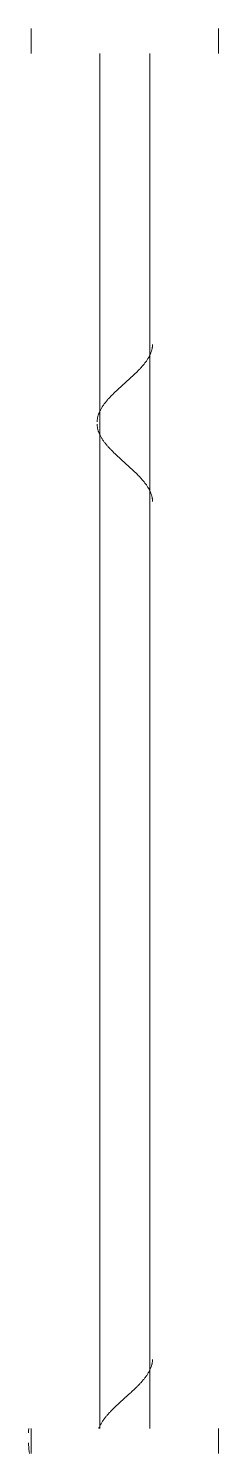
# Model space of a CAD drawing. Header units: inches. Extents: x 920 to 3228, y -557 to 2680.
# Drawn here: x 2762.38 to 2765.37, y 2395.17 to 2417.67 of the extents above; entities that cross this region are included whole.
import ezdxf

# ---------------------------------------------------------------- set-up
doc = ezdxf.new("R2010")
doc.units = ezdxf.units.IN
doc.header["$MEASUREMENT"] = 0
doc.layers.add('Q-CASE', color=31, linetype='Continuous', lineweight=13)

# ---------------------------------------------------------------- blocks, each defined once
blk = doc.blocks.new('FP_56-Level XX  CONSTRUCTION')
at = {"layer": 'Q-CASE', "lineweight": 9}
for p, q in [((25.245, -13.261), (24.852, -13.261)), ((24.852, -16.214), (25.245, -16.214))]:
    blk.add_line(p, q, dxfattribs=at)
blk = doc.blocks.new('FP_57-Level XX  CONSTRUCTION')
at = {"layer": 'Q-CASE', "lineweight": 9}
for p, q in [((3.139, -14.325), (3.149, -14.329)), ((24.852, -14.344), (3.139, -14.344)), ((3.149, -14.329), (3.158, -14.333)), ((3.158, -14.333), (3.168, -14.337)), ((3.168, -14.337), (3.178, -14.342)), ((3.178, -14.342), (3.187, -14.347)), ((3.187, -14.347), (3.197, -14.352)), ((3.197, -14.352), (3.207, -14.357)), ((3.207, -14.357), (3.216, -14.362)), ((3.216, -14.362), (3.226, -14.368)), ((3.226, -14.368), (3.236, -14.374)), ((3.236, -14.374), (3.245, -14.38)), ((3.245, -14.38), (3.255, -14.386)), ((3.255, -14.386), (3.265, -14.393)), ((3.265, -14.393), (3.274, -14.399)), ((3.274, -14.399), (3.284, -14.406)), ((18.725, -14.406), (18.735, -14.399)), ((18.735, -14.399), (18.744, -14.392)), ((18.744, -14.392), (18.754, -14.386)), ((18.754, -14.386), (18.764, -14.379)), ((18.764, -14.379), (18.773, -14.373)), ((18.773, -14.373), (18.783, -14.367)), ((18.783, -14.367), (18.793, -14.362)), ((18.793, -14.362), (18.802, -14.356)), ((18.802, -14.356), (18.812, -14.351)), ((18.812, -14.351), (18.822, -14.346)), ((18.822, -14.346), (18.831, -14.342)), ((18.831, -14.342), (18.841, -14.337)), ((18.841, -14.337), (18.851, -14.333)), ((18.851, -14.333), (18.86, -14.329)), ((18.86, -14.329), (18.87, -14.325)), ((18.87, -14.325), (18.88, -14.322)), ((18.88, -14.322), (18.889, -14.318)), ((18.889, -14.318), (18.899, -14.315)), ((18.899, -14.315), (18.909, -14.313)), ((18.909, -14.313), (18.918, -14.31)), ((18.918, -14.31), (18.928, -14.308)), ((18.928, -14.308), (18.938, -14.306)), ((18.938, -14.306), (18.947, -14.304)), ((18.947, -14.304), (18.957, -14.303)), ((18.957, -14.303), (18.967, -14.302)), ((18.967, -14.302), (18.976, -14.301)), ((18.976, -14.301), (18.986, -14.3)), ((18.986, -14.3), (18.995, -14.3)), ((19.037, -14.3), (19.047, -14.3)), ((19.047, -14.3), (19.057, -14.301)), ((19.057, -14.301), (19.066, -14.302)), ((19.066, -14.302), (19.076, -14.303)), ((19.076, -14.303), (19.086, -14.304)), ((19.086, -14.304), (19.095, -14.306)), ((19.095, -14.306), (19.105, -14.308)), ((19.105, -14.308), (19.115, -14.31)), ((19.115, -14.31), (19.124, -14.313)), ((19.124, -14.313), (19.134, -14.315)), ((19.134, -14.315), (19.144, -14.318)), ((19.144, -14.318), (19.153, -14.322)), ((19.153, -14.322), (19.163, -14.325)), ((19.163, -14.325), (19.173, -14.329)), ((19.173, -14.329), (19.182, -14.333)), ((19.182, -14.333), (19.192, -14.337)), ((19.192, -14.337), (19.202, -14.342)), ((19.202, -14.342), (19.211, -14.346)), ((19.211, -14.346), (19.221, -14.351)), ((19.221, -14.351), (19.231, -14.356)), ((19.231, -14.356), (19.24, -14.362)), ((19.24, -14.362), (19.25, -14.367)), ((19.25, -14.367), (19.26, -14.373)), ((19.26, -14.373), (19.269, -14.379)), ((19.269, -14.379), (19.279, -14.386)), ((19.279, -14.386), (19.289, -14.392)), ((19.289, -14.392), (19.298, -14.399)), ((19.298, -14.399), (19.308, -14.406)), ((3.284, -14.406), (3.294, -14.413)), ((3.294, -14.413), (3.303, -14.421)), ((3.303, -14.421), (3.313, -14.428)), ((3.313, -14.428), (3.323, -14.436)), ((3.323, -14.436), (3.332, -14.444)), ((3.332, -14.444), (3.342, -14.452)), ((3.342, -14.452), (3.352, -14.46)), ((3.352, -14.46), (3.361, -14.468)), ((3.361, -14.468), (3.371, -14.477)), ((3.371, -14.477), (3.38, -14.486)), ((3.38, -14.486), (3.39, -14.495)), ((3.39, -14.495), (3.4, -14.504)), ((3.4, -14.504), (3.409, -14.513)), ((3.409, -14.513), (3.419, -14.522)), ((3.419, -14.522), (3.429, -14.531)), ((3.429, -14.531), (3.438, -14.541)), ((3.438, -14.541), (3.448, -14.551)), ((3.448, -14.551), (3.458, -14.56)), ((3.458, -14.56), (3.467, -14.57)), ((3.467, -14.57), (3.477, -14.58)), ((3.477, -14.58), (3.487, -14.59)), ((3.487, -14.59), (3.496, -14.6)), ((3.496, -14.6), (3.506, -14.611)), ((3.506, -14.611), (3.516, -14.621)), ((3.516, -14.621), (3.525, -14.631)), ((18.483, -14.631), (18.493, -14.62)), ((18.493, -14.62), (18.503, -14.61)), ((18.503, -14.61), (18.512, -14.6)), ((18.512, -14.6), (18.522, -14.59)), ((18.522, -14.59), (18.532, -14.58)), ((18.532, -14.58), (18.541, -14.57)), ((18.541, -14.57), (18.551, -14.56)), ((18.551, -14.56), (18.561, -14.55)), ((18.561, -14.55), (18.57, -14.54)), ((18.57, -14.54), (18.58, -14.531)), ((18.58, -14.531), (18.59, -14.521)), ((18.59, -14.521), (18.599, -14.512)), ((18.599, -14.512), (18.609, -14.503)), ((18.609, -14.503), (18.619, -14.494)), ((18.619, -14.494), (18.628, -14.485)), ((18.628, -14.485), (18.638, -14.476)), ((18.638, -14.476), (18.648, -14.468)), ((18.648, -14.468), (18.657, -14.46)), ((18.657, -14.46), (18.667, -14.451)), ((18.667, -14.451), (18.677, -14.443)), ((18.677, -14.443), (18.686, -14.435)), ((18.686, -14.435), (18.696, -14.428)), ((18.696, -14.428), (18.706, -14.42)), ((18.706, -14.42), (18.715, -14.413)), ((18.715, -14.413), (18.725, -14.406)), ((19.308, -14.406), (19.318, -14.413)), ((19.318, -14.413), (19.327, -14.42)), ((19.327, -14.42), (19.337, -14.428)), ((19.337, -14.428), (19.347, -14.435)), ((19.347, -14.435), (19.356, -14.443)), ((19.356, -14.443), (19.366, -14.451)), ((19.366, -14.451), (19.376, -14.46)), ((19.376, -14.46), (19.385, -14.468)), ((19.385, -14.468), (19.395, -14.476)), ((19.395, -14.476), (19.405, -14.485)), ((19.405, -14.485), (19.414, -14.494)), ((19.414, -14.494), (19.424, -14.503)), ((19.424, -14.503), (19.433, -14.512)), ((19.433, -14.512), (19.443, -14.521)), ((19.443, -14.521), (19.453, -14.531)), ((19.453, -14.531), (19.462, -14.54)), ((19.462, -14.54), (19.472, -14.55)), ((19.472, -14.55), (19.482, -14.56)), ((19.482, -14.56), (19.491, -14.57)), ((19.491, -14.57), (19.501, -14.58)), ((19.501, -14.58), (19.511, -14.59)), ((19.511, -14.59), (19.52, -14.6)), ((19.52, -14.6), (19.53, -14.61)), ((19.53, -14.61), (19.54, -14.62)), ((19.54, -14.62), (19.549, -14.631)), ((3.525, -14.631), (3.535, -14.642)), ((3.535, -14.642), (3.545, -14.652)), ((3.545, -14.652), (3.554, -14.663)), ((3.554, -14.663), (3.564, -14.674)), ((3.564, -14.674), (3.574, -14.684)), ((3.574, -14.684), (3.583, -14.695)), ((3.583, -14.695), (3.593, -14.706)), ((3.593, -14.706), (3.603, -14.716)), ((3.603, -14.716), (3.612, -14.727)), ((3.612, -14.727), (3.622, -14.738)), ((3.622, -14.738), (3.632, -14.748)), ((3.632, -14.748), (3.641, -14.759)), ((3.641, -14.759), (3.651, -14.77)), ((3.651, -14.77), (3.661, -14.781)), ((3.661, -14.781), (3.67, -14.791)), ((3.67, -14.791), (3.68, -14.802)), ((3.68, -14.802), (3.689, -14.812)), ((3.689, -14.812), (3.699, -14.823)), ((3.699, -14.823), (3.709, -14.834)), ((3.709, -14.834), (3.718, -14.844)), ((3.718, -14.844), (3.728, -14.854)), ((18.28, -14.854), (18.29, -14.844)), ((18.29, -14.844), (18.3, -14.833)), ((18.3, -14.833), (18.309, -14.823)), ((18.309, -14.823), (18.319, -14.812)), ((18.319, -14.812), (18.329, -14.801)), ((18.329, -14.801), (18.338, -14.791)), ((18.338, -14.791), (18.348, -14.78)), ((18.348, -14.78), (18.358, -14.769)), ((18.358, -14.769), (18.367, -14.759)), ((18.367, -14.759), (18.377, -14.748)), ((18.377, -14.748), (18.387, -14.737)), ((18.387, -14.737), (18.396, -14.726)), ((18.396, -14.726), (18.406, -14.716)), ((18.406, -14.716), (18.416, -14.705)), ((18.416, -14.705), (18.425, -14.694)), ((18.425, -14.694), (18.435, -14.684)), ((18.435, -14.684), (18.445, -14.673)), ((18.445, -14.673), (18.454, -14.662)), ((18.454, -14.662), (18.464, -14.652)), ((18.464, -14.652), (18.474, -14.641)), ((18.474, -14.641), (18.483, -14.631)), ((19.549, -14.631), (19.559, -14.641)), ((19.559, -14.641), (19.569, -14.652)), ((19.569, -14.652), (19.578, -14.662)), ((19.578, -14.662), (19.588, -14.673)), ((19.588, -14.673), (19.598, -14.684)), ((19.598, -14.684), (19.607, -14.694)), ((19.607, -14.694), (19.617, -14.705)), ((19.617, -14.705), (19.627, -14.716)), ((19.627, -14.716), (19.636, -14.726)), ((19.636, -14.726), (19.646, -14.737)), ((19.646, -14.737), (19.656, -14.748)), ((19.656, -14.748), (19.665, -14.759)), ((19.665, -14.759), (19.675, -14.769)), ((19.675, -14.769), (19.685, -14.78)), ((19.685, -14.78), (19.694, -14.791)), ((19.694, -14.791), (19.704, -14.801)), ((19.704, -14.801), (19.714, -14.812)), ((19.714, -14.812), (19.723, -14.823)), ((19.723, -14.823), (19.733, -14.833)), ((19.733, -14.833), (19.743, -14.844)), ((19.743, -14.844), (19.752, -14.854)), ((3.728, -14.854), (3.738, -14.865)), ((3.738, -14.865), (3.747, -14.875)), ((3.747, -14.875), (3.757, -14.885)), ((3.757, -14.885), (3.767, -14.895)), ((3.767, -14.895), (3.776, -14.905)), ((3.776, -14.905), (3.786, -14.915)), ((3.786, -14.915), (3.796, -14.925)), ((3.796, -14.925), (3.805, -14.934)), ((3.805, -14.934), (3.815, -14.944)), ((3.815, -14.944), (3.825, -14.953)), ((3.825, -14.953), (3.834, -14.963)), ((3.834, -14.963), (3.844, -14.972)), ((3.844, -14.972), (3.854, -14.981)), ((3.854, -14.981), (3.863, -14.989)), ((3.863, -14.989), (3.873, -14.998)), ((3.873, -14.998), (3.883, -15.007)), ((3.883, -15.007), (3.892, -15.015)), ((3.892, -15.015), (3.902, -15.023)), ((3.902, -15.023), (3.912, -15.031)), ((3.912, -15.031), (3.921, -15.039)), ((3.921, -15.039), (3.931, -15.047)), ((3.931, -15.047), (3.941, -15.054)), ((3.941, -15.054), (3.95, -15.062)), ((3.95, -15.062), (3.96, -15.069)), ((3.96, -15.069), (3.969, -15.076)), ((18.039, -15.076), (18.049, -15.069)), ((18.049, -15.069), (18.058, -15.062)), ((18.058, -15.062), (18.068, -15.054)), ((18.068, -15.054), (18.078, -15.047)), ((18.078, -15.047), (18.087, -15.039)), ((18.087, -15.039), (18.097, -15.031)), ((18.097, -15.031), (18.107, -15.023)), ((18.107, -15.023), (18.116, -15.015)), ((18.116, -15.015), (18.126, -15.006)), ((18.126, -15.006), (18.135, -14.998)), ((18.135, -14.998), (18.145, -14.989)), ((18.145, -14.989), (18.155, -14.98)), ((18.155, -14.98), (18.164, -14.971)), ((18.164, -14.971), (18.174, -14.962)), ((18.174, -14.962), (18.184, -14.953)), ((18.184, -14.953), (18.193, -14.944)), ((18.193, -14.944), (18.203, -14.934)), ((18.203, -14.934), (18.213, -14.924)), ((18.213, -14.924), (18.222, -14.915)), ((18.222, -14.915), (18.232, -14.905)), ((18.232, -14.905), (18.242, -14.895)), ((18.242, -14.895), (18.251, -14.885)), ((18.251, -14.885), (18.261, -14.875)), ((18.261, -14.875), (18.271, -14.864)), ((18.271, -14.864), (18.28, -14.854)), ((19.752, -14.854), (19.762, -14.864)), ((19.762, -14.864), (19.772, -14.875)), ((19.772, -14.875), (19.781, -14.885)), ((19.781, -14.885), (19.791, -14.895)), ((19.791, -14.895), (19.801, -14.905)), ((19.801, -14.905), (19.81, -14.915)), ((19.81, -14.915), (19.82, -14.924)), ((19.82, -14.924), (19.83, -14.934)), ((19.83, -14.934), (19.839, -14.944)), ((19.839, -14.944), (19.849, -14.953)), ((19.849, -14.953), (19.859, -14.962)), ((19.859, -14.962), (19.868, -14.971)), ((19.868, -14.971), (19.878, -14.98)), ((19.878, -14.98), (19.888, -14.989)), ((19.888, -14.989), (19.897, -14.998)), ((19.897, -14.998), (19.907, -15.006)), ((19.907, -15.006), (19.917, -15.015)), ((19.917, -15.015), (19.926, -15.023)), ((19.926, -15.023), (19.936, -15.031)), ((19.936, -15.031), (19.946, -15.039)), ((19.946, -15.039), (19.955, -15.047)), ((19.955, -15.047), (19.965, -15.054)), ((19.965, -15.054), (19.975, -15.062)), ((19.975, -15.062), (19.984, -15.069)), ((19.984, -15.069), (19.994, -15.076)), ((3.139, -15.131), (24.852, -15.131)), ((3.969, -15.076), (3.979, -15.082)), ((3.979, -15.082), (3.989, -15.089)), ((3.989, -15.089), (3.998, -15.095)), ((3.998, -15.095), (4.008, -15.101)), ((4.008, -15.101), (4.018, -15.107)), ((4.018, -15.107), (4.027, -15.113)), ((4.027, -15.113), (4.037, -15.118)), ((4.037, -15.118), (4.047, -15.123)), ((4.047, -15.123), (4.056, -15.128)), ((4.056, -15.128), (4.066, -15.133)), ((4.066, -15.133), (4.076, -15.137)), ((4.076, -15.137), (4.085, -15.142)), ((4.085, -15.142), (4.095, -15.146)), ((4.095, -15.146), (4.105, -15.149)), ((4.105, -15.149), (4.114, -15.153)), ((4.114, -15.153), (4.124, -15.156)), ((4.124, -15.156), (4.134, -15.159)), ((4.134, -15.159), (4.143, -15.162)), ((4.143, -15.162), (4.153, -15.164)), ((4.153, -15.164), (4.163, -15.167)), ((4.163, -15.167), (4.172, -15.168)), ((4.172, -15.168), (4.182, -15.17)), ((4.182, -15.17), (4.192, -15.172)), ((4.192, -15.172), (4.201, -15.173)), ((4.201, -15.173), (4.211, -15.174)), ((4.211, -15.174), (4.221, -15.174)), ((4.221, -15.174), (4.23, -15.175)), ((17.778, -15.175), (17.788, -15.174)), ((17.788, -15.174), (17.797, -15.174)), ((17.797, -15.174), (17.807, -15.173)), ((17.807, -15.173), (17.817, -15.172)), ((17.817, -15.172), (17.826, -15.17)), ((17.826, -15.17), (17.836, -15.168)), ((17.836, -15.168), (17.846, -15.166)), ((17.846, -15.166), (17.855, -15.164)), ((17.855, -15.164), (17.865, -15.162)), ((17.865, -15.162), (17.875, -15.159)), ((17.875, -15.159), (17.884, -15.156)), ((17.884, -15.156), (17.894, -15.153)), ((17.894, -15.153), (17.904, -15.149)), ((17.904, -15.149), (17.913, -15.146)), ((17.913, -15.146), (17.923, -15.142)), ((17.923, -15.142), (17.933, -15.137)), ((17.933, -15.137), (17.942, -15.133)), ((17.942, -15.133), (17.952, -15.128)), ((17.952, -15.128), (17.962, -15.123)), ((17.962, -15.123), (17.971, -15.118)), ((17.971, -15.118), (17.981, -15.113)), ((17.981, -15.113), (17.991, -15.107)), ((17.991, -15.107), (18, -15.101)), ((18, -15.101), (18.01, -15.095)), ((18.01, -15.095), (18.02, -15.089)), ((18.02, -15.089), (18.029, -15.082)), ((18.029, -15.082), (18.039, -15.076)), ((19.994, -15.076), (20.004, -15.082)), ((20.004, -15.082), (20.013, -15.089)), ((20.013, -15.089), (20.023, -15.095)), ((20.023, -15.095), (20.033, -15.101)), ((20.033, -15.101), (20.042, -15.107)), ((20.042, -15.107), (20.052, -15.113)), ((20.052, -15.113), (20.062, -15.118)), ((20.062, -15.118), (20.071, -15.123)), ((20.071, -15.123), (20.081, -15.128)), ((20.081, -15.128), (20.091, -15.133)), ((20.091, -15.133), (20.1, -15.137)), ((20.1, -15.137), (20.11, -15.142)), ((20.11, -15.142), (20.12, -15.146)), ((20.12, -15.146), (20.129, -15.149)), ((20.129, -15.149), (20.139, -15.153)), ((20.139, -15.153), (20.149, -15.156)), ((20.149, -15.156), (20.158, -15.159)), ((20.158, -15.159), (20.168, -15.162)), ((20.168, -15.162), (20.178, -15.164)), ((20.178, -15.164), (20.187, -15.166)), ((20.187, -15.166), (20.197, -15.168)), ((20.197, -15.168), (20.207, -15.17)), ((20.207, -15.17), (20.216, -15.172)), ((20.216, -15.172), (20.226, -15.173)), ((20.226, -15.173), (20.236, -15.174)), ((20.236, -15.174), (20.245, -15.174)), ((20.245, -15.174), (20.255, -15.175))]:
    blk.add_line(p, q, dxfattribs=at)
blk = doc.blocks.new('FP_58-Level XX  CONSTRUCTION')
at = {"layer": 'Q-CASE', "lineweight": 9}
for p, q in [((2.745, -13.231), (2.779, -13.227)), ((3.139, -13.261), (2.745, -13.261)), ((2.779, -13.227), (2.813, -13.223)), ((2.813, -13.223), (2.847, -13.22)), ((2.847, -13.22), (2.882, -13.218)), ((2.882, -13.218), (2.916, -13.217)), ((3.069, -13.217), (3.104, -13.219)), ((3.104, -13.219), (3.139, -13.221)), ((2.745, -16.214), (3.139, -16.214))]:
    blk.add_line(p, q, dxfattribs=at)
blk = doc.blocks.new('CW Cupbd Combined - Robe 80_h x 24_d - 2 Doors - 1 rail - 1 shoe shelf-V55-Level XX  CONSTRUCTION')
at = {"layer": 'Q-CASE', "lineweight": 9}
for name in ['FP_58-Level XX  CONSTRUCTION', 'FP_56-Level XX  CONSTRUCTION', 'FP_57-Level XX  CONSTRUCTION']:
    blk.add_blockref(name, (664.756, 0), dxfattribs=at)

msp = doc.modelspace()

# ---------------------------------------------------------------- block references
at = {"layer": 'Q-CASE', "lineweight": 9, "rotation": 89.99999999999959}
msp.add_blockref('CW Cupbd Combined - Robe 80_h x 24_d - 2 Doors - 1 rail - 1 shoe shelf-V55-Level XX  CONSTRUCTION', (2749.159, 1727.672), dxfattribs=at)

doc.saveas('drawing.dxf')
